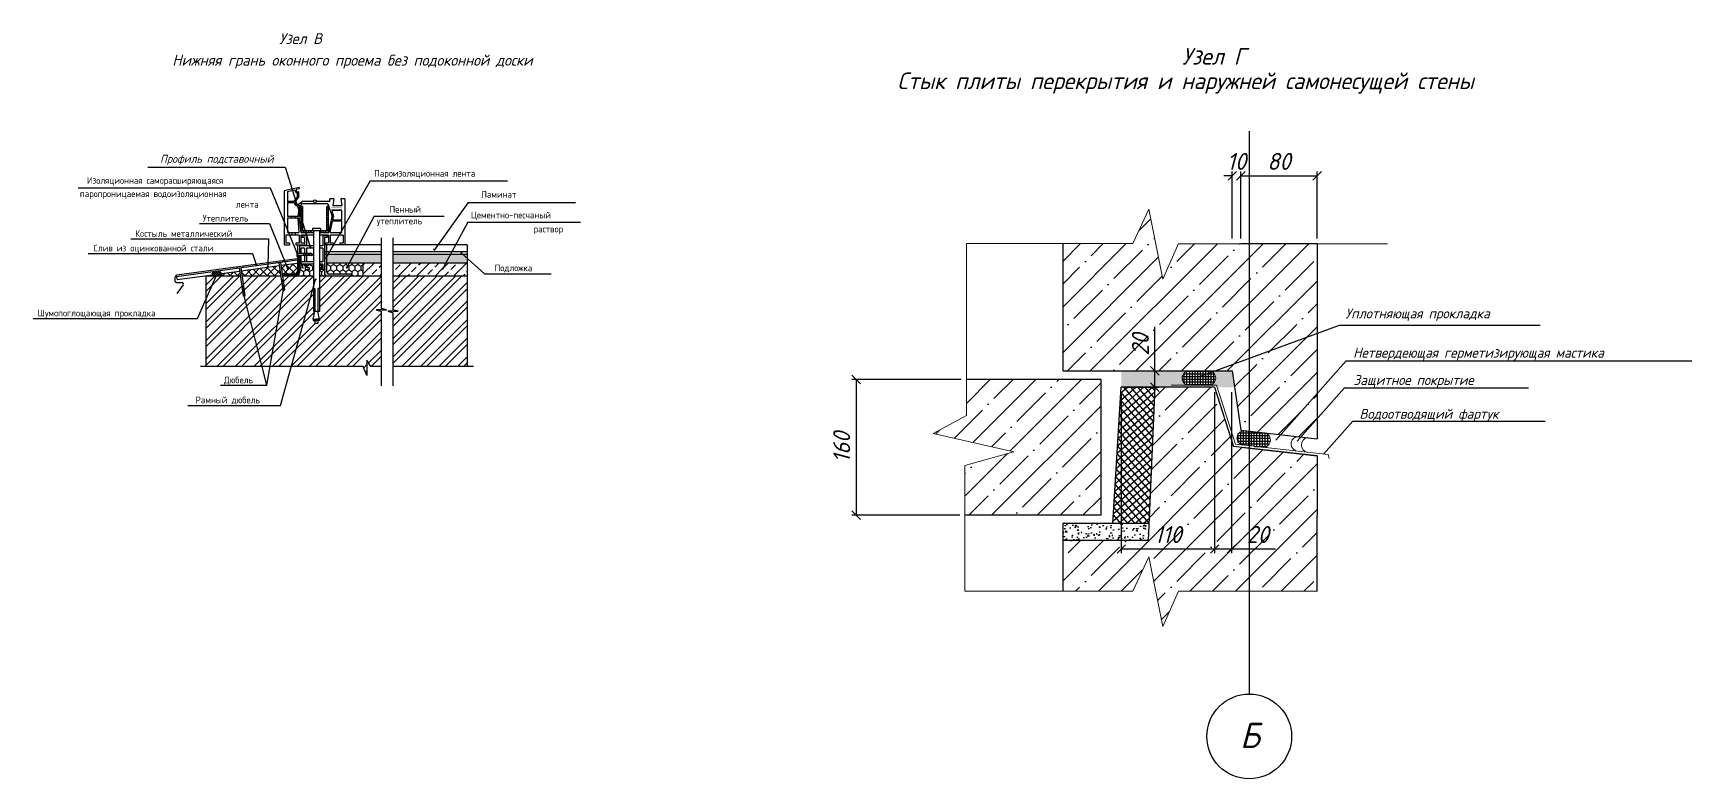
# Model space of a CAD drawing. Header units: millimetres. Extents: x 434 to 6015, y -4974 to 9674.
# Drawn here: x 4059 to 6015, y 3224 to 4103 of the extents above; entities that cross this region are included whole.
import ezdxf

# ---------------------------------------------------------------- set-up
doc = ezdxf.new("R2010")
doc.units = ezdxf.units.MM
doc.styles.add('GOST type B_I', font='', dxfattribs={"oblique": 15, "height": 300})
doc.styles.add('GOST-2.304_Type-B_italic', font='GOST_Common Italic.ttf')
doc.styles.get('GOST type B_I').set_extended_font_data('GOST type B')
doc.dimstyles.new('Копия(3) мой стиль', dxfattribs={"dimtxt": 20, "dimasz": 10, "dimexe": 5, "dimexo": 6, "dimgap": 7, "dimtad": 1, "dimdec": 0, "dimzin": 0, "dimdsep": 46, "dimtxsty": 'GOST-2.304_Type-B_italic', "dimblk": 'OBLIQUE', "dimcen": 4, "dimadec": 0, "dimazin": 0, "dimtfac": 1, "dimtdec": 0, "dimtofl": 0, "dimtmove": 0, "dimatfit": 3, "dimfxl": 1, "dimtolj": 1, "dimtzin": 0, "dimarcsym": 0})
pattern_1 = [(45, (-46815.431, -16459.505), (-10.911011, 10.911011), []), (45, (-46808.157, -16459.505), (-10.911011, 10.911011), [])]
pattern_2 = [(270, (-46815.4312, -16459.505), (3.56352048, -6.1722), [4.1148, -8.2296]), (30, (-46815.4312, -16459.505), (3.56352176, 6.17219926), [4.1148, -8.2296]), (330, (-46815.4312, -16459.505), (7.12704224, -7.4e-07), [-8.2296, 4.1148])]
pattern_3 = [(45, (-46815.4312, -16459.505), (-1.45480149, 1.45480149), [])]

# ---------------------------------------------------------------- blocks, each defined once
blk = doc.blocks.new('RASRYV')
for p, q in [((-250, 0), (0, 75)), ((0, 0), (-250, 0)), ((250, 0), (0, -75)), ((0, 0), (250, 0))]:
    blk.add_line(p, q)
blk = doc.blocks.new('_Oblique')
at = {"color": 0, "linetype": 'ByBlock', "lineweight": -2}
blk.add_line((-0.5, -0.5), (0.5, 0.5), dxfattribs=at)
blk = doc.blocks.new('*D20')
at = {"color": 0, "lineweight": -2, "transparency": 16777216}
for p, q in [((5473.5, 3935.1), (5463.5, 3935.1)), ((5473.5, 3861.1), (5473.5, 3940.1)), ((5483.5, 3861.1), (5483.5, 3940.1)), ((5483.5, 3935.1), (5493.5, 3935.1))]:
    blk.add_line(p, q, dxfattribs=at)
at = {"layer": 'Defpoints', "color": 0, "transparency": 16777216}
for p in [(5473.5, 3935.1), (5473.5, 3855.1), (5483.5, 3855.1)]:
    blk.add_point(p, dxfattribs=at)
at = {"color": 0, "lineweight": -2, "transparency": 16777216, "xscale": 10, "yscale": 10, "zscale": 10}
blk.add_blockref('_Oblique', (5473.5, 3935.1), dxfattribs=at)
at = {"color": 0, "lineweight": -2, "transparency": 16777216, "xscale": 10, "yscale": 10, "zscale": 10, "rotation": 180}
blk.add_blockref('_Oblique', (5483.5, 3935.1), dxfattribs=at)
at = {"color": 0, "transparency": 16777216, "insert": (5478.5, 3952.1), "char_height": 20, "attachment_point": 5, "style": 'GOST-2.304_Type-B_italic'}
blk.add_mtext('\\A1;10', dxfattribs=at)
blk = doc.blocks.new('*D21')
at = {"color": 0, "lineweight": -2, "transparency": 16777216}
for p, q in [((5483.5, 3861.1), (5483.5, 3940.1)), ((5483.5, 3935.1), (5573.5, 3935.1)), ((5573.5, 3861.1), (5573.5, 3940.1))]:
    blk.add_line(p, q, dxfattribs=at)
at = {"layer": 'Defpoints', "color": 0, "transparency": 16777216}
for p in [(5573.5, 3935.1), (5483.5, 3855.1), (5573.5, 3855.1)]:
    blk.add_point(p, dxfattribs=at)
at = {"color": 0, "lineweight": -2, "transparency": 16777216, "xscale": 10, "yscale": 10, "zscale": 10, "rotation": 180}
blk.add_blockref('_Oblique', (5483.5, 3935.1), dxfattribs=at)
at = {"color": 0, "lineweight": -2, "transparency": 16777216, "xscale": 10, "yscale": 10, "zscale": 10}
blk.add_blockref('_Oblique', (5573.5, 3935.1), dxfattribs=at)
at = {"color": 0, "transparency": 16777216, "insert": (5528.5, 3952.1), "char_height": 20, "attachment_point": 5, "style": 'GOST-2.304_Type-B_italic'}
blk.add_mtext('\\A1;80', dxfattribs=at)
blk = doc.blocks.new('*D27')
at = {"color": 0, "lineweight": -2, "transparency": 16777216}
for p, q in [((5342.6, 3679.8), (5342.6, 3490.1)), ((5452.6, 3679.8), (5452.6, 3490.1)), ((5342.6, 3495.1), (5452.6, 3495.1))]:
    blk.add_line(p, q, dxfattribs=at)
at = {"layer": 'Defpoints', "color": 0, "transparency": 16777216}
for p in [(5342.6, 3685.8), (5452.6, 3685.8), (5452.6, 3495.1)]:
    blk.add_point(p, dxfattribs=at)
at = {"color": 0, "lineweight": -2, "transparency": 16777216, "xscale": 10, "yscale": 10, "zscale": 10, "rotation": 180}
blk.add_blockref('_Oblique', (5342.6, 3495.1), dxfattribs=at)
at = {"color": 0, "lineweight": -2, "transparency": 16777216, "xscale": 10, "yscale": 10, "zscale": 10}
blk.add_blockref('_Oblique', (5452.6, 3495.1), dxfattribs=at)
at = {"color": 0, "transparency": 16777216, "insert": (5397.6, 3512.1), "char_height": 20, "attachment_point": 5, "style": 'GOST-2.304_Type-B_italic'}
blk.add_mtext('\\A1;110', dxfattribs=at)
blk = doc.blocks.new('*D28')
at = {"color": 0, "lineweight": -2, "transparency": 16777216}
for p, q in [((5452.6, 3679.8), (5452.6, 3490.1)), ((5472.6, 3679.8), (5472.6, 3490.1)), ((5452.6, 3495.1), (5472.6, 3495.1)), ((5472.6, 3495.1), (5524.6, 3495.1))]:
    blk.add_line(p, q, dxfattribs=at)
at = {"layer": 'Defpoints', "color": 0, "transparency": 16777216}
for p in [(5452.6, 3685.8), (5472.6, 3685.8), (5472.6, 3495.1)]:
    blk.add_point(p, dxfattribs=at)
at = {"color": 0, "lineweight": -2, "transparency": 16777216, "xscale": 10, "yscale": 10, "zscale": 10, "rotation": 180}
blk.add_blockref('_Oblique', (5452.6, 3495.1), dxfattribs=at)
at = {"color": 0, "lineweight": -2, "transparency": 16777216, "xscale": 10, "yscale": 10, "zscale": 10}
blk.add_blockref('_Oblique', (5472.6, 3495.1), dxfattribs=at)
at = {"color": 0, "transparency": 16777216, "insert": (5503.6, 3512.1), "char_height": 20, "attachment_point": 5, "style": 'GOST-2.304_Type-B_italic'}
blk.add_mtext('\\A1;20', dxfattribs=at)
blk = doc.blocks.new('*D29')
at = {"color": 0, "lineweight": -2, "transparency": 16777216}
for p, q in [((5382.1, 3705.1), (5382.1, 3757.1)), ((5348.6, 3705.1), (5387.1, 3705.1)), ((5382.1, 3685.8), (5382.1, 3705.1)), ((5348.6, 3685.8), (5387.1, 3685.8))]:
    blk.add_line(p, q, dxfattribs=at)
at = {"layer": 'Defpoints', "color": 0, "transparency": 16777216}
for p in [(5342.6, 3705.1), (5382.1, 3705.1), (5342.6, 3685.8)]:
    blk.add_point(p, dxfattribs=at)
at = {"color": 0, "lineweight": -2, "transparency": 16777216, "xscale": 10, "yscale": 10, "zscale": 10}
for p, rotation in [((5382.1, 3705.1), 90), ((5382.1, 3685.8), 270)]:
    blk.add_blockref('_Oblique', p, dxfattribs=dict(at, rotation=rotation))
at = {"color": 0, "transparency": 16777216, "insert": (5365.1, 3736.1), "char_height": 20, "attachment_point": 5, "rotation": 90, "style": 'GOST-2.304_Type-B_italic'}
blk.add_mtext('\\A1;20', dxfattribs=at)
blk = doc.blocks.new('*D26')
at = {"color": 0, "lineweight": -2, "transparency": 16777216}
for p, q in [((5153.9, 3694.9), (5024.9, 3694.9)), ((5029.9, 3694.9), (5029.9, 3534.9)), ((5152.1, 3534.9), (5024.9, 3534.9))]:
    blk.add_line(p, q, dxfattribs=at)
at = {"layer": 'Defpoints', "color": 0, "transparency": 16777216}
for p in [(5159.9, 3694.9), (5029.9, 3534.9), (5158.1, 3534.9)]:
    blk.add_point(p, dxfattribs=at)
at = {"color": 0, "lineweight": -2, "transparency": 16777216, "xscale": 10, "yscale": 10, "zscale": 10}
for p, rotation in [((5029.9, 3694.9), 90), ((5029.9, 3534.9), 270)]:
    blk.add_blockref('_Oblique', p, dxfattribs=dict(at, rotation=rotation))
at = {"color": 0, "transparency": 16777216, "insert": (5012.9, 3614.9), "char_height": 20, "attachment_point": 5, "rotation": 90, "style": 'GOST-2.304_Type-B_italic'}
blk.add_mtext('\\A1;160', dxfattribs=at)

msp = doc.modelspace()

# ---------------------------------------------------------------- hatches: boundary and pattern name
at = {"linetype": 'Continuous'}
h = msp.add_hatch(dxfattribs=at)
h.set_pattern_fill('ANSI31', color=256, scale=0.648, style=0)
h.set_pattern_definition(pattern_3)
h.paths.add_polyline_path([(4377, 3870.2), (4390, 3870.2), (4390, 3868.3), (4374.9, 3868.3), (4374.9, 3898.9), (4375, 3899.1), (4377, 3899.1)])
h = msp.add_hatch(dxfattribs=at)
h.set_pattern_fill('ANSI31', color=256, scale=0.648, style=0)
h.set_pattern_definition(pattern_3)
h.paths.add_polyline_path([(4405.9, 3898.8), (4407.7, 3898.8), (4407.7, 3868.3), (4396.9, 3868.3), (4396.9, 3870.2), (4405.9, 3870.2)])
at = {"transparency": 33554687}
h = msp.add_hatch(dxfattribs=at)
h.set_pattern_fill('ANSI35', color=256, scale=6)
h.set_pattern_definition([(45, (-788866.508, -2185244.853), (-26.94076836, 26.94076836), []), (45, (-788839.567, -2185244.853), (-26.94076836, 26.94076836), [47.625, -9.525, 0, -9.525])])
h.paths.add_polyline_path([(5159.9, 3694.9), (5159.9, 3652.4), (5120.6, 3631.1), (5216, 3609.6), (5158.1, 3593.5), (5158.1, 3534.9), (5318.8, 3534.9), (5318.8, 3694.9)])
h.paths.add_polyline_path([(5391.4, 3813.4), (5374.9, 3895.7), (5356.4, 3855.1), (5273.5, 3855.2), (5273.5, 3705.1), (5422.3, 3705.1, -0.041085), (5423.7, 3705.1), (5442.4, 3705.1), (5490.1, 3758.9), (5573.5, 3758.9), (5573.5, 3855), (5410.2, 3855)])
h.paths.add_polyline_path([(5573.5, 3535.1), (5573.5, 3605.1), (5475, 3616.1), (5452.6, 3685.8), (5382.5, 3685.8), (5374.5, 3505.1), (5273.5, 3505.1), (5273.5, 3445.3), (5356.4, 3445.3), (5374.9, 3485.8), (5391.4, 3403.6), (5410.2, 3445.2), (5573.5, 3445.2)])
h.paths.add_polyline_path([(5573.5, 3758.9), (5490.1, 3758.9), (5442.4, 3705.1), (5473.5, 3705.1), (5483.5, 3635.1), (5530.5, 3629.9), (5573.5, 3678.3)])
h.paths.add_polyline_path([(5573.5, 3648.7), (5573.5, 3678.3), (5530.5, 3629.9), (5554.5, 3627.3)], flags=17)
h.paths.add_polyline_path([(5573.5, 3625.1), (5573.5, 3648.7), (5554.5, 3627.3)], flags=17)
h.paths.add_polyline_path([(5386.2, 3714.8), (5386.2, 3755.1), (5342.1, 3755.1), (5342.1, 3714.8)], flags=24)
h.paths.add_polyline_path([(5371.3, 3491.1), (5417.8, 3491.1), (5417.8, 3535.2), (5371.3, 3535.2)], flags=24)
h.paths.add_polyline_path([(5482.2, 3491.1), (5522.6, 3491.1), (5522.6, 3535.2), (5482.2, 3535.2)], flags=24)
at = {"lineweight": 30}
for points in [[(4402.9, 3853.8), (4405.3, 3853.8), (4405.3, 3822.9, 0.414214), (4409, 3819.2), (4434.3, 3819.2), (4434.3, 3816.9), (4406.6, 3816.9, -0.414214), (4402.9, 3820.7)], [(4367.4, 3819.2, 0.414214), (4371.1, 3822.9), (4371.1, 3839.5), (4373.5, 3839.5), (4373.5, 3820.7, -0.414214), (4369.7, 3816.9), (4354.2, 3816.9), (4354.2, 3819.2)]]:
    msp.add_hatch(color=256, dxfattribs=at).paths.add_polyline_path(points)
at = {"ltscale": 100}
h = msp.add_hatch(dxfattribs=at)
h.set_pattern_fill('AR-CONC', color=256, scale=0.0324, style=0)
h.set_pattern_definition([(50, (-46609.618, -15793.258), (5.90278328, -0.51642637), [0.61722, -6.78942]), (355, (-46609.618, -15793.258), (-1.14186756, 6.1902352), [0.493776, -5.431536]), (100.451, (-46609.1263, -15793.301), (4.76093705, 5.6737807), [0.524556, -5.770116]), (46.1842, (-46609.618, -15791.612), (8.7829609, -1.3621714), [0.92583, -10.18413]), (96.6356, (-46608.886, -15791.726), (7.6918972, 8.016588), [0.786834, -8.655174]), (351.184, (-46609.618, -15791.612), (7.6919092, 8.0165738), [0.740664, -8.147304]), (21, (-46608.7952, -15792.0237), (4.9123221, -3.3134028), [0.61722, -6.78942]), (326, (-46608.795, -15792.024), (2.0023857, 5.9676901), [0.493776, -5.431536]), (71.4514, (-46608.386, -15792.3), (6.9146943, 2.6543006), [0.524556, -5.770116]), (37.5, (-46609.6182, -15793.2582), (0.100070745, 2.73958326), [0, -5.3656992, 0, -5.513832, 0, -5.45211]), (7.5, (-46609.6182, -15793.2582), (2.16495707, 3.24585062), [0, -3.1437072, 0, -5.2422552, 0, -2.077974]), (327.5, (-46611.4534, -15793.2582), (4.39313528, -0.185611305), [0, -2.0574, 0, -6.419088, 0, -8.517636]), (317.5, (-46612.2764, -15793.258), (4.79938548, 0.8238183), [0, -2.67462, 0, -4.2629328, 0, -6.048756])])
h.paths.add_polyline_path([(4437.6, 3842.4), (4432.2, 3832.3), (4405.3, 3832.3), (4405.3, 3839.6), (4406.9, 3842.4)])
h.paths.add_polyline_path([(4470, 3842.4), (4470, 3832.3), (4432.2, 3832.3), (4437.6, 3842.4)])
h.paths.add_polyline_path([(4483.8, 3832.3), (4483.8, 3842.4), (4551.3, 3842.4), (4545.9, 3832.3)])
h.paths.add_polyline_path([(4571.4, 3832.3), (4545.9, 3832.3), (4551.3, 3842.4), (4571.4, 3842.4)])
h = msp.add_hatch()
h.set_pattern_fill('ANSI37', color=256, scale=1.944, style=0)
h.set_pattern_definition([(45, (-46815.431, -16459.505), (-4.3644045, 4.3644045), []), (135, (-46815.431, -16459.505), (-4.3644045, -4.3644045), [])])
h.paths.add_polyline_path([(4371.1, 3831.9), (4371.1, 3822.9, -0.414214), (4367.4, 3819.2), (4354.2, 3819.2), (4354.2, 3816.9), (4353.3, 3816.9), (4351.5, 3829.2)])
h.paths.add_polyline_path([(4349.5, 3828.9), (4351.3, 3816.9), (4305.6, 3816.9), (4304.7, 3822.7)])
edge = h.paths.add_edge_path()
edge.add_arc((4277.5, 3819.3), 3.68, 318.6655, 361.516, ccw=False)
edge.add_line((4280.2, 3816.9), (4303.6, 3816.9))
edge.add_line((4303.6, 3816.9), (4302.8, 3822.4))
edge.add_line((4302.8, 3822.4), (4281.1, 3819.4))
edge = h.paths.add_edge_path()
edge.add_arc((4273.6, 3819.5), 3.14, 208.7762, 236.5887, ccw=False)
edge.add_line((4270.9, 3818), (4262.9, 3816.9))
edge.add_line((4262.9, 3816.9), (4271.9, 3816.9))
at = {"linetype": 'Continuous'}
h = msp.add_hatch(dxfattribs=at)
h.set_pattern_fill('ANSI32', color=256, scale=1.62, style=0)
h.set_pattern_definition(pattern_1)
h.paths.add_polyline_path([(4470, 3775.2), (4470, 3710.1), (4457.6, 3710.1), (4452.9, 3717.8), (4453, 3699.6), (4448.6, 3710.1), (4262.9, 3710.1), (4262.9, 3816.9), (4303.6, 3816.9), (4307.1, 3793.7), (4308.2, 3792.7), (4309, 3794), (4305.6, 3816.9), (4351.3, 3816.9), (4353.8, 3800.2), (4354.9, 3799.2), (4355.8, 3800.5), (4353.3, 3816.9), (4390, 3816.9), (4390, 3775.2), (4391.7, 3775.2), (4389.8, 3765.9), (4389.8, 3764.4), (4391.5, 3764.4), (4391.5, 3760.8), (4395.3, 3760.8), (4395.3, 3764.4), (4397.1, 3764.4), (4397.1, 3765.9), (4395.2, 3775.2), (4396.9, 3775.2), (4396.9, 3816.9), (4470, 3816.9), (4470, 3778.9), (4476.1, 3777), (4464, 3777)])
h = msp.add_hatch()
h.set_pattern_fill('ANSI37', color=256, scale=0.648, style=0)
h.set_pattern_definition([(45, (-46815.4312, -16459.505), (-1.45480149, 1.45480149), []), (135, (-46815.4312, -16459.505), (-1.45480149, -1.45480149), [])])
h.paths.add_polyline_path([(4271.9, 3816.9, -0.500827), (4271.6, 3821.9), (4278.5, 3822.9, -0.549155), (4280.2, 3816.9)])
at = {"ltscale": 100}
h = msp.add_hatch(dxfattribs=at)
h.set_pattern_fill('HONEY', color=256, scale=1.296, angle=-90, style=0)
h.set_pattern_definition(pattern_2)
h.paths.add_polyline_path([(4369.7, 3816.9, 0.414214), (4373.5, 3820.7), (4373.5, 3830.9), (4380.1, 3830.9), (4380.1, 3824.8), (4385.1, 3824.8), (4385.1, 3826.6), (4382.1, 3826.6), (4382.1, 3830.9), (4390, 3830.9), (4390, 3816.9)])
h = msp.add_hatch(dxfattribs=at)
h.set_pattern_fill('HONEY', color=256, scale=1.296, angle=-90, style=0)
h.set_pattern_definition(pattern_2)
h.paths.add_polyline_path([(4396.9, 3816.9), (4396.9, 3830.9), (4398.3, 3830.9), (4399.8, 3828.4), (4398.2, 3826.1), (4398.2, 3824.9), (4402.9, 3824.9), (4402.9, 3820.7, 0.414214), (4406.6, 3816.9)])
h = msp.add_hatch(dxfattribs=at)
h.set_pattern_fill('HONEY', color=256, scale=1.296, angle=-90, style=0)
h.set_pattern_definition(pattern_2)
h.paths.add_polyline_path([(4448.3, 3832.3), (4448.3, 3816.9), (4434.3, 3816.9), (4434.3, 3819.2), (4409, 3819.2, -0.414214), (4405.3, 3822.9), (4405.3, 3832.3)])
h = msp.add_hatch()
h.set_pattern_fill('ANSI33', color=256, scale=2.43, style=0)
h.set_pattern_definition([(45, (-46609.618, -15793.258), (-10.911011, 10.911011), []), (45, (-46598.707, -15793.258), (-10.911011, 10.911011), [7.71525, -3.857625])])
h.paths.add_polyline_path([(4448.3, 3816.9), (4448.3, 3832.3), (4470, 3832.3), (4470, 3816.9)])
h.paths.add_polyline_path([(4483.8, 3816.9), (4483.8, 3832.3), (4545.9, 3832.3), (4542.7, 3826.4, 0.124035), (4542.4, 3826.5, 1), (4542.4, 3825.2, 0.779305), (4542.7, 3826.4), (4545.9, 3832.3), (4571.4, 3832.3), (4571.4, 3816.9)])
at = {"linetype": 'Continuous'}
h = msp.add_hatch(dxfattribs=at)
h.set_pattern_fill('ANSI32', color=256, scale=1.62, style=0)
h.set_pattern_definition(pattern_1)
h.paths.add_polyline_path([(4489.9, 3775.4), (4483.8, 3775.4), (4483.8, 3710.1), (4571.4, 3710.1), (4571.4, 3816.9), (4483.8, 3816.9), (4483.8, 3777.2)])
at = {"transparency": 33554687}
h = msp.add_hatch(dxfattribs=at)
h.set_pattern_fill('AR-CONC', color=256, scale=0.001)
h.set_pattern_definition([(50, (-1025195.00189, -1643143.97233), (0.182184668996, -0.015939085539), [0.01905, -0.20955]), (355, (-1025195.00189, -1643143.97233), (-0.035243421425, 0.191056845239), [0.01524, -0.16764058417]), (100.4514447, (-1025194.9867, -1643143.97366), (0.14694124709, 0.175117751912), [0.0161900088, -0.1780902446]), (46.1842, (-1025195.00189, -1643143.92153), (0.271079040892, -0.042042327933), [0.028575, -0.314325]), (96.63555761, (-1025194.9793, -1643143.92504), (0.23740413405, 0.247426124598), [0.02428502314, -0.26713560816]), (351.18415117, (-1025195.0019, -1643143.92153), (0.237404134065, 0.247426124586), [0.02285996707, -0.25145973192]), (21, (-1025194.97649, -1643143.93423), (0.151614391269, -0.102265198187), [0.01905, -0.20955]), (326, (-1025194.97649, -1643143.93423), (0.061802028348, 0.184187966122), [0.01524, -0.16764]), (71.451445, (-1025194.96385, -1643143.94276), (0.213416419279, 0.081922768886), [0.0161900088, -0.1780899376]), (37.5, (-1025195.001886, -1643143.972335), (0.0030886032506, 0.0845550388732), [0, -0.165608, 0, -0.17018, 0, -0.168275]), (7.5, (-1025195.00189, -1643143.972335), (0.0668196625103, 0.100180574818), [0, -0.097028, 0, -0.161798, 0, -0.064135]), (327.5, (-1025195.05853, -1643143.972335), (0.1355905951669, -0.0057287439927), [0, -0.0635, 0, -0.19812, 0, -0.26289]), (317.5, (-1025195.08393, -1643143.97233), (0.148129181386, 0.025426491033), [0, -0.08255, 0, -0.131572, 0, -0.18669])])
h.paths.add_polyline_path([(5473.5, 3705.1), (5447.4, 3705.1, -0.808774), (5446.8, 3688.2), (5455, 3688.2), (5455.7, 3685.8), (5476.3, 3685.8)])
h.paths.add_polyline_path([(5422.3, 3705.1), (5342.6, 3705.1), (5342.6, 3685.8), (5401.6, 3685.8), (5401.6, 3688.2), (5420.9, 3688.2, -0.844708)])
h = msp.add_hatch(dxfattribs=at)
h.set_pattern_fill('ANSI37', color=256, angle=45)
h.set_pattern_definition([(90, (-788866.5077, -2185244.8533), (-3.175, 0), []), (180, (-788866.5077, -2185244.8533), (-2e-16, -3.175), [])])
h.paths.add_polyline_path([(5509.6, 3614.9, 1.022393), (5509.6, 3632.2), (5488.5, 3634.4, 1.089411), (5488.1, 3617.3)])
h.paths.add_polyline_path([(5425.2, 3688.2), (5446.8, 3688.2, 1.031964), (5443.2, 3705.1), (5422.3, 3705.1, 1.089752)])
h = msp.add_hatch(dxfattribs=at)
h.set_pattern_fill('ANSI37', color=256, scale=2, angle=86)
h.set_pattern_definition([(131, (-788866.5077, -2185244.853), (-4.792405834, -4.165974834), []), (221, (-788866.5077, -2185244.853), (4.165974834, -4.792405834), [])])
h.paths.add_polyline_path([(5382.5, 3685.8), (5342.6, 3685.8), (5332.6, 3525.1), (5375.4, 3525.1)])
h = msp.add_hatch(dxfattribs=at)
h.set_pattern_fill('AR-CONC', color=256, scale=0.1)
h.set_pattern_definition([(50, (-788866.508, -2185244.853), (18.2184669, -1.59390855), [1.905, -20.955]), (355, (-788866.508, -2185244.853), (-3.52434214, 19.10568452), [1.524, -16.76405842]), (100.4514447, (-788864.99, -2185244.986), (14.69412471, 17.51177519), [1.61900088, -17.80902446]), (46.1842, (-788866.508, -2185239.773), (27.1079041, -4.2042328), [2.8575, -31.4325]), (96.6355576, (-788864.249, -2185240.124), (23.7404134, 24.74261246), [2.4285023, -26.7135608]), (351.1841512, (-788866.508, -2185239.773), (23.7404134, 24.74261246), [2.2859967, -25.1459732]), (21, (-788863.968, -2185241.043), (15.16143913, -10.22651982), [1.905, -20.955]), (326, (-788863.968, -2185241.043), (6.18020283, 18.41879661), [1.524, -16.764]), (71.451445, (-788862.704, -2185241.895), (21.34164193, 8.19227689), [1.61900088, -17.80899376]), (37.5, (-788866.5077, -2185244.853), (0.308860325, 8.455503887), [0, -16.5608, 0, -17.018, 0, -16.8275]), (7.5, (-788866.508, -2185244.853), (6.68196625, 10.018057482), [0, -9.7028, 0, -16.1798, 0, -6.4135]), (327.5, (-788872.172, -2185244.853), (13.559059517, -0.5728744), [0, -6.35, 0, -19.812, 0, -26.289]), (317.5, (-788874.712, -2185244.853), (14.81291814, 2.542649103), [0, -8.255, 0, -13.1572, 0, -18.669])])
h.paths.add_polyline_path([(5273.5, 3525.1), (5273.5, 3505.1), (5374.5, 3505.1), (5375.4, 3525.1)])

# ---------------------------------------------------------------- linework, layer by layer
at = {"color": 7, "lineweight": -3}
for p, q in [((4194.6, 3945.5), (4356.6, 3945.5)), ((4338.9, 3920.8), (4377.3, 3826.9)), ((4255.4, 3878.8), (4338, 3878.8)), ((4059.4, 3766.9), (4253.1, 3766.9)), ((4280.5, 3688.2), (4334.9, 3688.2)), ((4242, 3664.1), (4350.9, 3664.1))]:
    msp.add_line(p, q, dxfattribs=at)
for p, q in [((4356.6, 3945.5), (4386.1, 3851.4)), ((4112.4, 3920.8), (4338.9, 3920.8)), ((4456.9, 3929.1), (4404, 3837.4)), ((4456.9, 3929.1), (4618.8, 3929.1)), ((4572.5, 3903.8), (4532.3, 3847.5)), ((4572.5, 3903.8), (4699.1, 3903.8)), ((4338, 3878.8), (4359.5, 3826.1)), ((4359.5, 3885.3), (4359.5, 3868.3)), ((4461.5, 3887.6), (4429.3, 3826.9)), ((4461.5, 3887.6), (4544.1, 3887.6)), ((4571.9, 3880.6), (4542.4, 3825.8)), ((4571.9, 3880.6), (4704.7, 3880.6)), ((4174.5, 3860.7), (4336.8, 3860.7)), ((4336.8, 3860.7), (4336.1, 3828.5)), ((4470, 3778.9), (4470, 3861.9)), ((4483.8, 3777.2), (4483.8, 3861.9)), ((4124.3, 3843.5), (4318, 3843.5)), ((4318, 3843.5), (4322.2, 3830.7)), ((4564.5, 3844), (4591.6, 3819.4)), ((4253.1, 3766.9), (4276.3, 3819.5)), ((4591.6, 3819.4), (4670.3, 3819.4)), ((4334.9, 3688.2), (4308, 3795.1)), ((4334.9, 3688.2), (4354.5, 3801.4)), ((4470, 3687.4), (4470, 3775.2)), ((4483.8, 3687.4), (4483.8, 3773.6)), ((5437.1, 3699.2), (5600, 3758.9)), ((5600, 3758.9), (5836.7, 3758.9)), ((5524.7, 3623.4), (5607.8, 3717)), ((5607.8, 3717), (6015.4, 3717)), ((5473.5, 3705.1), (5483.5, 3635.1)), ((5452.6, 3685.8), (5342.6, 3685.8)), ((5374.5, 3505.1), (5382.5, 3685.8)), ((5452.6, 3685.8), (5475, 3616.1)), ((5550, 3622.2), (5605.8, 3685.2)), ((5605.8, 3685.2), (5822.9, 3685.2)), ((5581.2, 3606.9), (5615.7, 3645.9)), ((5615.7, 3645.9), (5842.5, 3645.9)), ((5483.5, 3635.1), (5573.5, 3625.1)), ((5573.5, 3605.1), (5475, 3616.1)), ((5483.5, 3615.1), (5573.5, 3605.1)), ((5374.5, 3505.1), (5273.5, 3505.1))]:
    msp.add_line(p, q)
at = {"ltscale": 100}
for p, q in [((4373.2, 3921.3), (4355.6, 3917.4)), ((4355.6, 3917.4), (4355.6, 3853.8)), ((4368, 3918.2), (4359.5, 3916.2)), ((4359.5, 3916.2), (4359.5, 3905)), ((4373.2, 3919.6), (4369.5, 3918.8)), ((4371, 3910.6), (4371, 3915.1)), ((4372.6, 3916.2), (4371.3, 3915.9)), ((4372.6, 3910.6), (4372.6, 3916.2)), ((4373.2, 3921.3), (4373.2, 3919.6)), ((4366.7, 3905), (4359.5, 3905)), ((4359.5, 3903.4), (4359.5, 3887.1)), ((4367.2, 3903.4), (4359.5, 3903.4)), ((4371, 3910.6), (4366.7, 3905)), ((4368.7, 3903.1), (4367.7, 3901.7)), ((4372.6, 3910.6), (4368.3, 3905)), ((4370.9, 3901.4), (4370, 3899.9)), ((4373.4, 3900.4), (4371.5, 3887.1)), ((4376.9, 3904.8), (4372.3, 3901.2)), ((4375.5, 3902), (4372.8, 3886.3)), ((4374.9, 3899.1), (4374.9, 3868.3)), ((4377, 3899.1), (4374.9, 3899.1)), ((4406.9, 3902), (4375.5, 3902)), ((4390.4, 3904.8), (4376.9, 3904.8)), ((4377, 3899.1), (4377, 3870.2)), ((4390.4, 3904.8), (4390.4, 3902)), ((4409.3, 3904.8), (4392.6, 3904.8)), ((4392.6, 3904.8), (4392.6, 3902)), ((4405.9, 3870.2), (4405.9, 3898.8)), ((4407.7, 3898.8), (4405.9, 3898.8)), ((4406.9, 3902), (4412.2, 3887.2)), ((4407.7, 3868.3), (4407.7, 3898.8)), ((4414.1, 3907.8), (4409.3, 3907.8)), ((4409.3, 3904.8), (4409.3, 3907.8)), ((4423.6, 3894.4), (4411.5, 3894.4)), ((4411.5, 3894.4), (4413.5, 3887.2)), ((4414.1, 3907.8), (4412.9, 3899.8)), ((4423.3, 3899.8), (4412.9, 3899.8)), ((4427.1, 3907.8), (4422.3, 3907.8)), ((4422.3, 3907.8), (4423.3, 3899.8)), ((4423.6, 3882.9), (4423.6, 3894.4)), ((4427.1, 3907.8), (4427.1, 3853.8)), ((4371.5, 3887.1), (4359.5, 3887.1)), ((4371.5, 3885.3), (4359.5, 3885.3)), ((4364.2, 3887.1), (4364.2, 3885.3)), ((4368.3, 3887.1), (4368.3, 3885.3)), ((4371.5, 3885.3), (4372.9, 3868.3)), ((4372.8, 3886.3), (4374.9, 3868.3)), ((4398.1, 3873.1), (4388.8, 3873.1)), ((4388.8, 3873.1), (4388.8, 3870.2)), ((4398.1, 3873.1), (4398.1, 3870.2)), ((4407.9, 3868.3), (4412.2, 3887.2)), ((4409.7, 3868.3), (4412.4, 3881.6)), ((4423.6, 3881.6), (4412.4, 3881.6)), ((4412.7, 3882.9), (4413.5, 3887.2)), ((4423.6, 3882.9), (4412.7, 3882.9)), ((4423.6, 3868.3), (4423.6, 3881.6)), ((4355.6, 3853.8), (4361.8, 3853.8)), ((4373, 3865.2), (4357.3, 3865.2)), ((4357.3, 3865.2), (4357.3, 3855.8)), ((4361.8, 3855.8), (4357.3, 3855.8)), ((4359.5, 3868.3), (4372.9, 3868.3)), ((4361.8, 3855.8), (4361.8, 3853.8)), ((4364.3, 3868.3), (4364.3, 3865.2)), ((4368.3, 3868.3), (4368.3, 3865.2)), ((4373, 3855.8), (4369.2, 3855.8)), ((4369.2, 3855.8), (4369.2, 3853.8)), ((4369.2, 3853.8), (4379.3, 3853.8)), ((4371.1, 3853.8), (4371.1, 3822.9)), ((4373, 3865.2), (4373, 3855.8)), ((4374.9, 3868.3), (4390, 3868.3)), ((4390, 3865.2), (4374.9, 3865.2)), ((4374.9, 3865.2), (4374.9, 3855.8)), ((4379.3, 3855.8), (4374.9, 3855.8)), ((4381.6, 3864.4), (4376.5, 3864.4)), ((4376.5, 3864.4), (4376.5, 3862.5)), ((4379.3, 3862.5), (4376.5, 3862.5)), ((4405.9, 3870.2), (4377, 3870.2)), ((4379.3, 3862.5), (4379.3, 3852.6)), ((4381.6, 3864.4), (4381.6, 3852.6)), ((4390, 3870.2), (4390, 3775.2)), ((4396.9, 3870.2), (4396.9, 3775.2)), ((4396.9, 3868.3), (4407.9, 3868.3)), ((4407.7, 3865.2), (4396.9, 3865.2)), ((4401.2, 3864.4), (4401.2, 3852.6)), ((4406.3, 3864.4), (4401.2, 3864.4)), ((4402.9, 3862.5), (4402.9, 3820.7)), ((4406.3, 3862.5), (4402.9, 3862.5)), ((4413.5, 3853.8), (4402.9, 3853.8)), ((4407.7, 3855.5), (4404.1, 3855.5)), ((4404.1, 3855.5), (4404.1, 3853.8)), ((4405.3, 3853.8), (4405.3, 3822.9)), ((4413.5, 3853.8), (4405.3, 3853.8)), ((4406.3, 3864.4), (4406.3, 3862.5)), ((4407.7, 3865.2), (4407.7, 3855.5)), ((4409.7, 3868.3), (4423.6, 3868.3)), ((4425, 3865.2), (4409.8, 3865.2)), ((4409.8, 3865.2), (4409.8, 3855.5)), ((4413.5, 3855.5), (4409.8, 3855.5)), ((4413.5, 3855.5), (4413.5, 3853.8)), ((4425, 3855.5), (4421.2, 3855.5)), ((4421.2, 3855.5), (4421.2, 3853.8)), ((4425, 3865.2), (4425, 3855.5)), ((4371.1, 3835.7), (4228.6, 3816)), ((4346.2, 3834.1), (4346.5, 3832.3)), ((4353.4, 3835), (4353.7, 3833.3)), ((4370.5, 3844.7), (4370.5, 3839.8)), ((4371.1, 3844.7), (4370.5, 3844.7)), ((4371.1, 3839.8), (4370.5, 3839.8)), ((4387.6, 3843.4), (4371.1, 3843.4)), ((4387.6, 3841), (4371.1, 3841)), ((4373.5, 3839.5), (4371.1, 3839.5)), ((4373.5, 3851.7), (4373.5, 3843.4)), ((4373.5, 3841), (4373.5, 3820.7)), ((4390, 3852.6), (4374.4, 3852.6)), ((4375.1, 3849), (4375.1, 3843.4)), ((4375.1, 3841), (4375.1, 3835.2)), ((4379.4, 3849.9), (4376, 3849.9)), ((4378.4, 3843.4), (4378.4, 3841)), ((4379.4, 3849.9), (4379.4, 3843.4)), ((4379.4, 3841), (4379.4, 3833.6)), ((4380.1, 3843.4), (4380.1, 3841)), ((4390, 3849.9), (4381.7, 3849.9)), ((4381.7, 3849.9), (4381.7, 3843.4)), ((4381.7, 3841), (4381.7, 3833.6)), ((4381.9, 3843.4), (4381.9, 3841)), ((4383.6, 3843.4), (4383.6, 3841)), ((4385.4, 3843.4), (4385.4, 3841)), ((4387.6, 3843.4), (4389.1, 3842.2)), ((4387.6, 3841), (4389.1, 3842.2)), ((4401.2, 3852.6), (4396.9, 3852.6)), ((4401.2, 3849.9), (4396.9, 3849.9)), ((4401.2, 3849.9), (4401.2, 3833.6)), ((4228.6, 3816), (4229.4, 3812.3)), ((4270.9, 3818), (4229.4, 3812.3)), ((4302.8, 3822.4), (4281.1, 3819.4)), ((4299.5, 3827.6), (4299.7, 3825.8)), ((4302.2, 3826.2), (4307.1, 3793.7)), ((4304.2, 3826.4), (4309, 3794)), ((4349.5, 3828.9), (4304.7, 3822.7)), ((4306.7, 3828.6), (4306.9, 3826.8)), ((4349, 3832.6), (4353.8, 3800.2)), ((4350.9, 3832.9), (4355.8, 3800.5)), ((4371.1, 3831.9), (4351.5, 3829.2)), ((4367.4, 3819.2), (4354.2, 3819.2)), ((4354.2, 3819.2), (4354.2, 3816.9)), ((4390, 3830.9), (4373.5, 3830.9)), ((4390, 3833.6), (4376.7, 3833.6)), ((4380.1, 3830.9), (4380.1, 3824.8)), ((4380.1, 3824.8), (4385.1, 3824.8)), ((4382.1, 3826.6), (4382.1, 3830.9)), ((4385.1, 3826.6), (4382.1, 3826.6)), ((4385.1, 3824.8), (4385.1, 3826.6)), ((4401.2, 3833.6), (4396.9, 3833.6)), ((4401.2, 3830.9), (4396.9, 3830.9)), ((4399.8, 3828.4), (4398.2, 3826.1)), ((4401.2, 3826.1), (4398.2, 3826.1)), ((4398.2, 3826.1), (4398.2, 3824.9)), ((4398.2, 3824.9), (4402.9, 3824.9)), ((4398.3, 3830.9), (4399.8, 3828.4)), ((4399.8, 3828.4), (4401.2, 3828.4)), ((4401.2, 3830.9), (4401.2, 3826.1)), ((4434.3, 3819.2), (4409, 3819.2)), ((4434.3, 3819.2), (4434.3, 3816.9)), ((4307.4, 3805.1), (4305.3, 3805.3)), ((4307.5, 3804), (4305.6, 3803.7)), ((4307.8, 3802.1), (4305.8, 3802.2)), ((4308, 3801.1), (4306, 3800.8)), ((4308.1, 3799.9), (4306.3, 3799)), ((4308.4, 3798.2), (4306.4, 3797.9)), ((4308.6, 3796.5), (4306.7, 3796.2)), ((4350.9, 3664.1), (4392.5, 3812.9)), ((4354.1, 3811.6), (4352.1, 3811.8)), ((4354.3, 3810.5), (4352.3, 3810.2)), ((4354.6, 3808.6), (4352.6, 3808.7)), ((4354.7, 3807.6), (4352.8, 3807.3)), ((4354.9, 3806.3), (4353, 3805.5)), ((4355.1, 3804.7), (4353.2, 3804.4)), ((4355.4, 3803), (4353.5, 3802.7)), ((4354.9, 3799.2), (4353.8, 3800.2)), ((4355.8, 3800.5), (4354.9, 3799.2)), ((4390, 3802.4), (4391.7, 3802.4)), ((4391.7, 3802.4), (4391.7, 3775.2)), ((4396.9, 3802.4), (4395.2, 3802.4)), ((4395.2, 3802.4), (4395.2, 3775.2)), ((4308.2, 3792.7), (4307.1, 3793.7)), ((4309, 3794), (4308.2, 3792.7)), ((4389.8, 3765.9), (4391.7, 3775.2)), ((4396.9, 3775.2), (4390, 3775.2)), ((4397.1, 3765.9), (4395.2, 3775.2)), ((4389.8, 3765.9), (4389.8, 3764.4)), ((4389.8, 3765.9), (4393.7, 3765.9)), ((4389.8, 3764.4), (4394, 3764.4)), ((4391.5, 3764.4), (4391.5, 3760.8)), ((4395.3, 3760.8), (4391.5, 3760.8)), ((4397.1, 3764.4), (4392.9, 3764.4)), ((4397.1, 3765.9), (4393.2, 3765.9)), ((4395.3, 3764.4), (4395.3, 3760.8)), ((4397.1, 3765.9), (4397.1, 3764.4)), ((4457.6, 3710.1), (4452.9, 3717.8)), ((4452.9, 3717.8), (4453, 3699.6)), ((4448.6, 3710.1), (4256.9, 3710.1)), ((4453, 3699.6), (4448.6, 3710.1)), ((4470, 3710.1), (4457.6, 3710.1)), ((4578.6, 3710.1), (4483.8, 3710.1))]:
    msp.add_line(p, q, dxfattribs=at)
at = {"lineweight": 15}
for p, q in [((5356.4, 3855.1), (5374.9, 3895.7)), ((5374.9, 3895.7), (5391.4, 3813.4)), ((5356.4, 3855.1), (5159.9, 3855.2)), ((5159.9, 3855.2), (5159.9, 3652.4)), ((5391.4, 3813.4), (5410.2, 3855.1)), ((5656.4, 3855), (5410.2, 3855)), ((5573.5, 3855.1), (5483.5, 3855.1)), ((5159.9, 3652.4), (5120.6, 3631.1)), ((5120.6, 3631.1), (5216, 3609.6)), ((5216, 3609.6), (5158.1, 3593.5)), ((5158.1, 3593.5), (5158.1, 3445.4)), ((5356.4, 3445.3), (5374.9, 3485.8)), ((5374.9, 3485.8), (5391.4, 3403.6)), ((5356.4, 3445.3), (5158.1, 3445.4)), ((5391.4, 3403.6), (5410.2, 3445.3)), ((5573.5, 3445.2), (5410.2, 3445.2))]:
    msp.add_line(p, q, dxfattribs=at)
at = {"lineweight": 30}
for p, q in [((4470, 3853.8), (4402.9, 3853.8)), ((4470, 3853.8), (4402.9, 3853.8)), ((4571.4, 3853.8), (4483.8, 3853.8)), ((4571.4, 3853.8), (4571.4, 3710.1)), ((5273.5, 3855.1), (5273.5, 3705.1)), ((5573.5, 3855.1), (5573.5, 3625.1)), ((4370.6, 3837.4), (4228.7, 3817.8)), ((4470, 3845.6), (4402.9, 3845.6)), ((4470, 3842.4), (4402.9, 3842.4)), ((4571.4, 3845.6), (4483.8, 3845.6)), ((4571.4, 3842.4), (4483.8, 3842.4)), ((4226.5, 3815.2), (4226.5, 3811.1)), ((4262.9, 3816.9), (4262.9, 3710.1)), ((4303.6, 3816.9), (4262.9, 3816.9)), ((4351.3, 3816.9), (4305.6, 3816.9)), ((4390, 3816.9), (4353.3, 3816.9)), ((4470, 3816.9), (4396.9, 3816.9)), ((4470, 3832.3), (4405.3, 3832.3)), ((4448.3, 3832.3), (4448.3, 3816.9)), ((4571.4, 3832.3), (4483.8, 3832.3)), ((4571.4, 3816.9), (4483.8, 3816.9)), ((4228.4, 3809.3), (4235, 3809.3)), ((4236.2, 3806.7), (4229, 3796.5)), ((5273.5, 3705.1), (5473.5, 3705.1)), ((5318.8, 3694.9), (5159.9, 3694.9)), ((5318.8, 3534.9), (5318.8, 3694.9)), ((5332.6, 3525.1), (5342.6, 3685.8)), ((5573.5, 3605.1), (5573.5, 3535.1)), ((5318.8, 3534.9), (5158.1, 3534.9)), ((5375.4, 3525.1), (5273.5, 3525.1)), ((5273.5, 3525.1), (5273.5, 3445.1)), ((5573.5, 3445.1), (5573.5, 3535.1))]:
    msp.add_line(p, q, dxfattribs=at)
msp.add_lwpolyline([(5493.5, 3987.6), (5493.5, 3324)])
at = {"const_width": 0.0972}
for points in [[(4373.2, 3921.3), (4373.2, 3919.6), (4369.5, 3918.8, 0.379688), (4371.3, 3915.9), (4372.6, 3916.2), (4372.6, 3910.6), (4368.3, 3905, 0.457708), (4372.3, 3901.2), (4376.9, 3904.8), (4390.4, 3904.8), (4390.4, 3902), (4375.5, 3902), (4372.8, 3886.3), (4374.9, 3868.3), (4390, 3868.3), (4390, 3865.2), (4374.9, 3865.2), (4374.9, 3855.8), (4379.3, 3855.8), (4379.3, 3853.8), (4369.2, 3853.8), (4369.2, 3855.8), (4373, 3855.8), (4373, 3865.2), (4357.3, 3865.2), (4357.3, 3855.8), (4361.8, 3855.8), (4361.8, 3853.8), (4355.6, 3853.8), (4355.6, 3917.4), (4373.2, 3921.3)], [(4368, 3918.2, 0.34644), (4371, 3915.1), (4371, 3910.6), (4366.7, 3905), (4359.5, 3905), (4359.5, 3916.2), (4368, 3918.2)], [(4367.2, 3903.4), (4359.5, 3903.4), (4359.5, 3887.1), (4371.5, 3887.1), (4373.4, 3900.4, -0.573575), (4367.2, 3903.4, 0.189691)]]:
    msp.add_lwpolyline(points, format="xyb", dxfattribs=at)
for points in [[(4392.6, 3902), (4392.6, 3904.8), (4409.3, 3904.8), (4409.3, 3907.8), (4414.1, 3907.8), (4412.9, 3899.8), (4423.3, 3899.8), (4422.3, 3907.8), (4427.1, 3907.8), (4427.1, 3853.8), (4421.2, 3853.8), (4421.2, 3855.5), (4425, 3855.5), (4425, 3865.2), (4409.8, 3865.2), (4409.8, 3855.5), (4413.5, 3855.5), (4413.5, 3853.8), (4404.1, 3853.8), (4404.1, 3855.5), (4407.7, 3855.5), (4407.7, 3865.2), (4396.9, 3865.2), (4396.9, 3868.3), (4407.9, 3868.3), (4412.2, 3887.2), (4406.9, 3902), (4392.6, 3902)], [(4423.6, 3894.4), (4411.5, 3894.4), (4413.5, 3887.2), (4412.7, 3882.9), (4423.6, 3882.9), (4423.6, 3894.4)], [(4371.5, 3885.3), (4359.5, 3885.3), (4359.5, 3868.3), (4372.9, 3868.3), (4371.5, 3885.3)], [(4423.6, 3881.6), (4412.4, 3881.6), (4409.7, 3868.3), (4423.6, 3868.3), (4423.6, 3881.6)]]:
    msp.add_lwpolyline(points, dxfattribs=at)
msp.add_lwpolyline([(4422.6, 3898.1), (4411, 3898.1), (4411, 3895.8), (4422.6, 3895.8)], close=True, dxfattribs=at)
at = {"linetype": 'Continuous', "const_width": 1.21}
for points in [[(4386.1, 3852, 1), (4386.1, 3850.7, 1)], [(4532.3, 3848.7, 1), (4532.3, 3847.5, 1)], [(4564.5, 3844.6, 1), (4564.5, 3843.4, 1)], [(4276.3, 3820.1, 1), (4276.3, 3818.9, 1)], [(4322.2, 3831.3, 1), (4322.2, 3830.1, 1)], [(4336.1, 3829.2, 1), (4336.1, 3827.9, 1)], [(4359.5, 3826.8, 1), (4359.5, 3825.5, 1)], [(4377.3, 3827.5, 1), (4377.3, 3826.3, 1)], [(4429.3, 3827.5, 1), (4429.3, 3826.2, 1)], [(4542.4, 3826.5, 1), (4542.4, 3825.2, 1)], [(4308, 3795.7, 1), (4308, 3794.5, 1)], [(4354.5, 3802, 1), (4354.5, 3800.7, 1)], [(4392.5, 3813.5, 1), (4392.5, 3812.3, 1)]]:
    msp.add_lwpolyline(points, format="xyb", close=True, dxfattribs=at)
at = {"lineweight": 15}
msp.add_lwpolyline([(5401.6, 3688.2), (5455, 3688.2), (5477.4, 3618.5), (5575.9, 3607.5), (5586.6, 3606.3), (5587.8, 3601.6)], dxfattribs=at)
msp.add_circle((5493.5, 3274), 50)
at = {"ltscale": 100}
for centre, radius, start, end in [((4371.5, 3918.5), 3.52, 185.2138, 261.6464), ((4371.8, 3918.3), 2.37, 167.4935, 258.8856), ((4371.2, 3903.7), 3.97, 184.6729, 304.0229), ((4371.9, 3904.9), 3.64, 178.2218, 276.5977), ((4391.5, 3903.7), 2.7, 23.4637, 156.5363), ((4374.4, 3851.7), 0.897, 90, 180), ((4376, 3849), 0.897, 90, 180), ((4376.7, 3835.2), 1.56, 180, 270), ((4273.6, 3819.5), 3.14, 130.1769, 236.5887), ((4277.5, 3819.3), 3.68, 318.6655, 73.76), ((4367.4, 3822.9), 3.75, 270, 0), ((4369.7, 3820.7), 3.75, 270, 0), ((4406.6, 3820.7), 3.75, 180, 270), ((4409, 3822.9), 3.75, 180, 270)]:
    msp.add_arc(centre, radius, start, end, dxfattribs=at)
at = {"lineweight": 30}
for centre, radius, start, end in [((4229.1, 3815.2), 2.57, 97.7103, 180), ((4228.4, 3811.3), 1.95, 180, 270), ((4235, 3807.7), 1.6, 321.1625, 90)]:
    msp.add_arc(centre, radius, start, end, dxfattribs=at)
at = {"lineweight": 15}
for centre, radius, start, end in [((5423, 3696.5), 8.64, 85.2946, 255.4576), ((5445.3, 3696.7), 8.68, 258.6652, 76.1276), ((5487.5, 3625.9), 8.6, 85.0766, 253.8585), ((5509.8, 3623.6), 8.68, 258.6652, 76.1276), ((5551.5, 3619), 8.73, 89.6068, 246.9096), ((5563.9, 3617.7), 8.88, 102.3915, 259.156)]:
    msp.add_arc(centre, radius, start, end, dxfattribs=at)

# ---------------------------------------------------------------- block references
at = {"xscale": -0.0243, "yscale": 0.0243, "zscale": 0.0243}
for p in [(4470, 3777), (4483.8, 3775.4)]:
    msp.add_blockref('RASRYV', p, dxfattribs=at)

# ---------------------------------------------------------------- texts
at = {"color": 7, "lineweight": -3, "style": 'GOST-2.304_Type-B_italic'}
for s, height, p in [('Узел В', 12.9, (4349.5, 4090.4)), ('Нижняя грань оконного проема без подоконной доски', 12.902, (4223.5, 4065)), ('Профиль подставочный', 9.437, (4209.1, 3950.5))]:
    msp.add_text(s, height=height, dxfattribs=at).set_placement(p)
for s, height, style, p in [('Узел Г', 19.6, 'GOST-2.304_Type-B_italic', (5414.4, 4066.2)), ('Изоляционная саморасширяющаяся', 7.832, 'GOST type B_I', (4122.9, 3925.7)), ('Пароизоляционная лента', 7.832, 'GOST type B_I', (4461.7, 3934.1)), ('паропроницаемая водоизоляционная', 7.832, 'GOST type B_I', (4114.5, 3910)), ('Ламинат', 7.83, 'GOST type B_I', (4587.7, 3909.2)), ('лента', 7.83, 'GOST type B_I', (4298.5, 3897.6)), ('Пенный', 7.83, 'GOST type B_I', (4479.8, 3891.7)), ('Цементно-песчаный', 7.832, 'GOST type B_I', (4575.7, 3884.9)), ('Утеплитель ', 7.832, 'GOST type B_I', (4259.4, 3881.2)), ('утеплитель ', 7.832, 'GOST type B_I', (4464.6, 3878)), ('раствор', 7.83, 'GOST type B_I', (4649.6, 3868.4)), ('Слив из оцинкованной стали', 7.832, 'GOST type B_I', (4130.6, 3845.9)), ('Костыль металлический', 7.832, 'GOST type B_I', (4179.8, 3863.1)), ('Подложка', 7.83, 'GOST type B_I', (4603.7, 3822.6)), ('Шумопоглощающая прокладка', 7.832, 'GOST type B_I', (4064.6, 3769.3)), ('Дюбель', 7.83, 'GOST type B_I', (4284.3, 3690.5)), ('Рамный дюбель', 7.832, 'GOST type B_I', (4251, 3666.9)), ('Б', 30, 'GOST-2.304_Type-B_italic', (5482.5, 3260.2))]:
    msp.add_text(s, height=height, dxfattribs=dict(style=style)).set_placement(p)
at = {"insert": (5078.5, 4056.9), "char_height": 19.6, "attachment_point": 1, "style": 'GOST-2.304_Type-B_italic'}
msp.add_mtext_dynamic_manual_height_columns('Стык плиты перекрытия и наружней самонесущей стены', width=2239.3, gutter_width=6.12, heights=[0], dxfattribs=at)
at = {"char_height": 11.749, "attachment_point": 1, "style": 'GOST type B_I'}
for s, insert, width in [('Уплотняющая прокладка', (5606.9, 3778.7), 620.642), ('Нетвердеющая герметизирующая мастика', (5616, 3732.4), 413.761), ('Защитное покрытие', (5616.5, 3700.2), 280.058), ('Водоотводящий фартук', (5623.4, 3660.3), 280.058)]:
    msp.add_mtext(s, dxfattribs=dict(at, insert=insert, width=width))

# ---------------------------------------------------------------- dimensions: what is measured, and where the dimension line sits
for base, p1, p2, picture, middle in [((5473.5, 3935.1), (5483.5, 3855.1), (5473.5, 3855.1), '*D20', (5478.5, 3935.1)), ((5472.6, 3495.1), (5452.6, 3685.8), (5472.6, 3685.8), '*D28', (5503.6, 3495.1))]:
    dim = msp.add_linear_dim(base=base, p1=p1, p2=p2, dimstyle='Копия(3) мой стиль')
    dim.commit()
    dim.dimension.update_dxf_attribs({"geometry": picture, "text_midpoint": middle, "dimtype": 160})
dim = msp.add_linear_dim(base=(5573.5, 3935.1), p1=(5483.5, 3855.1), p2=(5573.5, 3855.1), text='80', dimstyle='Копия(3) мой стиль', override={"dimasz": 10})
dim.commit()
dim.dimension.update_dxf_attribs({"geometry": '*D21', "text_midpoint": (5528.5, 3952.1)})
dim = msp.add_linear_dim(base=(5382.1, 3705.1), p1=(5342.6, 3685.8), p2=(5342.6, 3705.1), angle=90, text='20', dimstyle='Копия(3) мой стиль')
dim.commit()
dim.dimension.update_dxf_attribs({"geometry": '*D29', "text_midpoint": (5382.1, 3736.1), "dimtype": 160})
dim = msp.add_linear_dim(base=(5029.9, 3534.9), p1=(5159.9, 3694.9), p2=(5158.1, 3534.9), angle=90, dimstyle='Копия(3) мой стиль')
dim.commit()
dim.dimension.update_dxf_attribs({"geometry": '*D26', "text_midpoint": (5012.9, 3614.9)})
dim = msp.add_linear_dim(base=(5452.6, 3495.1), p1=(5342.6, 3685.8), p2=(5452.6, 3685.8), dimstyle='Копия(3) мой стиль')
dim.commit()
dim.dimension.update_dxf_attribs({"geometry": '*D27', "text_midpoint": (5397.6, 3512.1)})

doc.saveas('drawing.dxf')
